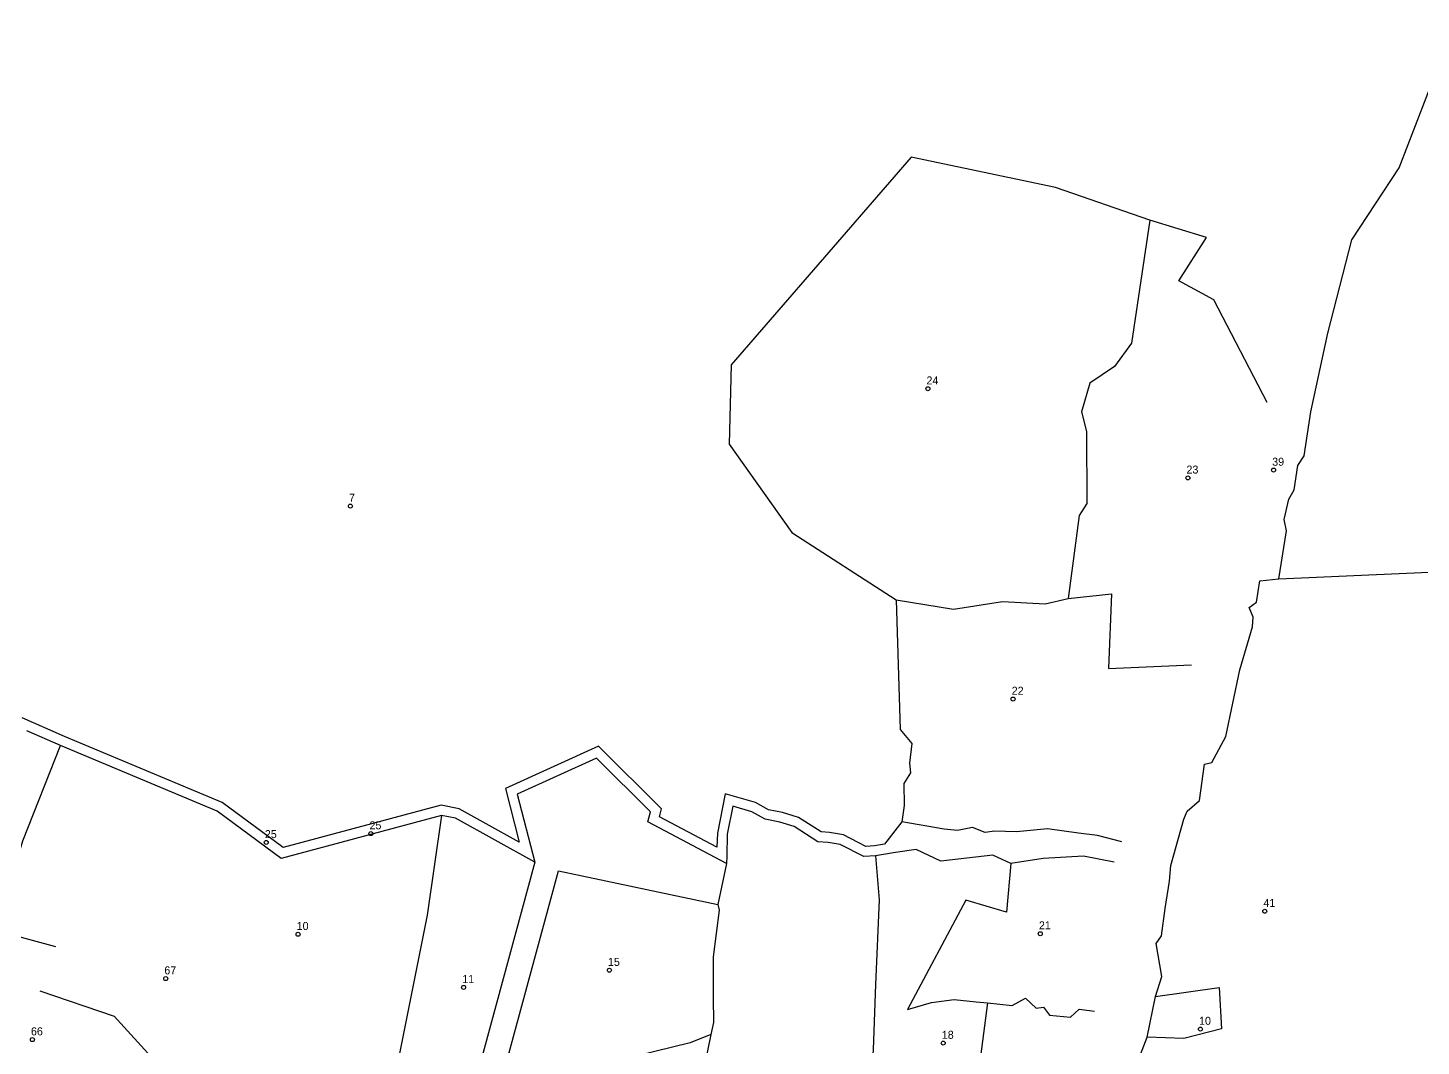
# Model space of a CAD drawing. Extents: x 176571 to 180224, y 250857 to 253450.
# Drawn here: x 177857 to 178553, y 252941 to 253450 of the extents above; entities that cross this region are included whole.
import ezdxf
from ezdxf.enums import TextEntityAlignment as Align

# ---------------------------------------------------------------- set-up
doc = ezdxf.new("R2010")
doc.units = 0
for name, color, linetype in [('1602', 240, 'Continuous'), ('1603', 240, 'Continuous'), ('A_POINTS', 252, 'Continuous')]:
    doc.layers.add(name, color=color, linetype=linetype)
doc.styles.add('HEBTXT', font='hebtxt.shx')

# ---------------------------------------------------------------- blocks, each defined once
blk = doc.blocks.new('1603')
at = {"layer": 'A_POINTS'}
blk.add_circle((0, 0), 0.25, dxfattribs=at)
at = {"style": 'HEBTXT'}
blk.add_attdef('PARCEL_NUM', text='', height=2, dxfattribs=at).set_placement((0, 1), align=Align.CENTER)
at = {"style": 'HEBTXT', "flags": 1}
blk.add_attdef('LOT_NUM', text='', height=2, dxfattribs=at).set_placement((0, -2.5), align=Align.CENTER)

msp = doc.modelspace()

# ---------------------------------------------------------------- linework, layer by layer
at = {"layer": '1602'}
for points in [[(178404.96, 252915.96), (178416.35, 252945.42), (178420.5, 252965.74), (178423.56, 252975.66), (178420.83, 252992.18), (178423.51, 252996), (178425.24, 253009.64), (178427.42, 253023.45), (178428.08, 253031.26), (178434.64, 253054.33), (178436.31, 253058.36), (178442.39, 253063.71), (178444.97, 253081.96), (178448.62, 253082.78), (178455.61, 253095.73), (178462.63, 253129.1), (178468.96, 253150.58), (178469.31, 253155.41), (178467.24, 253160.16), (178470.99, 253162.94), (178472.53, 253173.59), (178482.03, 253174.54), (178485.87, 253198.56), (178484.84, 253204.24), (178487.13, 253214.3), (178489.83, 253219.02), (178491.53, 253231.19), (178494.75, 253236.08), (178498.04, 253258.08), (178506.51, 253297.33), (178518.55, 253344.01), (178542.16, 253380.09), (178569.16, 253450)], [(178476.29, 253262.67), (178449.64, 253313.96), (178432.17, 253323.48), (178445.91, 253345.13), (178417.64, 253353.78), (178370.42, 253370.23), (178298.36, 253385.28), (178208.41, 253281.59), (178207.41, 253241.84), (178238.77, 253197.66), (178290.94, 253164.08), (178319.59, 253159.38), (178343.96, 253163.24), (178365.34, 253162.08), (178376.91, 253164.65), (178398.41, 253167.11), (178396.94, 253129.77), (178438.49, 253131.52)], [(178417.64, 253353.78), (178408.43, 253292.36), (178399.9, 253280.72), (178387.59, 253272.39), (178383.51, 253258.11), (178386.07, 253248.17), (178386.14, 253212.21), (178382.28, 253206.27), (178376.91, 253164.65)], [(178482.03, 253174.54), (178628.48, 253181.11)], [(178290.94, 253164.08), (178292.83, 253099.29), (178298.71, 253092.19), (178297.47, 253082.43), (178298.12, 253077.49), (178294.67, 253072.18), (178294.89, 253061.14), (178293.79, 253053.1)], [(178285.11, 253041.88), (178280.03, 253041.05), (178275.72, 253040.75), (178264.54, 253046.52), (178257.55, 253047.67), (178253.39, 253047.97), (178242.06, 253055.22), (178234.08, 253057.77), (178227.15, 253059.11), (178220.66, 253062.77), (178205.38, 253067.1), (178201.54, 253047.4), (178201.35, 253040.4), (178172.58, 253055.55), (178173.64, 253059.6), (178142.14, 253090.86), (178095.61, 253069.64), (178102.51, 253042.87), (178072.48, 253059.62), (178063.5, 253061.35), (177984.55, 253040.17), (177954.06, 253062.75), (177875.36, 253095.75), (177854.14, 253104.97)], [(178399.77, 253032.89), (178384.47, 253035.92), (178364.38, 253034.72), (178348.16, 253032.19), (178339.21, 253036.32), (178313.24, 253033.42), (178300.93, 253039.18), (178290.55, 253037.7), (178280.61, 253036.08), (178274.68, 253035.66), (178262.95, 253041.71), (178256.96, 253042.7), (178251.76, 253043.08), (178239.92, 253050.66), (178232.84, 253052.91), (178225.41, 253054.36), (178218.72, 253058.12), (178209.25, 253060.81), (178206.52, 253046.85), (178206.23, 253035.84), (178206.18, 253032.21), (178166.74, 253052.98), (178168.07, 253058.07), (178141.07, 253084.87), (178101.5, 253066.83), (178110.26, 253032.81), (178070.74, 253054.86), (178063.68, 253056.22), (177983.51, 253034.71), (177951.57, 253058.37), (177873.39, 253091.15), (177856.56, 253098.47)], [(177800, 253009.29), (177805.6, 253010.57), (177814.89, 253001.26), (177825.27, 253007.84), (177841.89, 253001.37), (177854.51, 253043.48), (177873.39, 253091.15)], [(178063.68, 253056.22), (178056.59, 253006.4), (178040.01, 252923.96)], [(178403.58, 253043.03), (178391.47, 253046.22), (178382.05, 253047.44), (178366.51, 253049.47), (178351.04, 253047.98), (178340, 253048.45), (178335.38, 253047.72), (178328.96, 253050.26), (178321.5, 253048.77), (178314.79, 253049.41), (178293.79, 253053.1), (178285.11, 253041.88)], [(178110.26, 253032.81), (178081.35, 252926.12), (178088.45, 252928.07), (178093.25, 252883.43), (178039.44, 252892.7)], [(178206.18, 253032.21), (178201.74, 253011.71), (178202.43, 253008.87), (178199.43, 252985.57), (178199.51, 252965.17), (178199.66, 252952.74), (178198.22, 252946.75), (178194.77, 252929.59), (178193.62, 252911.49), (178193.21, 252898), (178188.78, 252880.25), (178183.64, 252867.62), (178179.89, 252848.44), (178174.56, 252831.81), (178169.73, 252815.1)], [(178280.61, 253036.08), (178282.33, 253014.07), (178280.56, 252971.79), (178279.46, 252939.22), (178276.21, 252894.08), (178260.41, 252822.67)], [(178348.16, 253032.19), (178346.06, 253007.82), (178325.76, 253013.96), (178296.6, 252959.23), (178308.47, 252962.67), (178319.87, 252964.29), (178330.82, 252963.12), (178336.45, 252962.6), (178348.84, 252961.17), (178355.45, 252964.81), (178360.8, 252959.9), (178364.51, 252960.42), (178367.43, 252956.39), (178377.93, 252955.31), (178382.4, 252959.43), (178390.04, 252958.36)], [(178198.22, 252946.75), (178188.03, 252942.59), (178152.67, 252933.84), (178100.28, 252929.41), (178097.45, 252937.77), (178122.14, 253028.55), (178201.74, 253011.71)], [(177841.89, 253001.37), (177845.65, 252997.55), (177870.91, 252990.66)], [(178420.5, 252965.74), (178452.21, 252970.3), (178453.39, 252949.48), (178434.6, 252944.72), (178416.35, 252945.42)], [(177863, 252968.48), (177900.07, 252955.92), (177920.25, 252933.69), (177919.37, 252918.44), (177920.99, 252910.65), (177917.54, 252898.57), (177871.59, 252878.98), (177851.68, 252886.11), (177833, 252897.69), (177828.98, 252898.52), (177814.1, 252904.65), (177805.51, 252907.73), (177804.82, 252910.97), (177802.66, 252912.08), (177800, 252913.47)], [(178336.45, 252962.6), (178332.51, 252931.82), (178330.09, 252913.66), (178318.41, 252848.48), (178316.17, 252832.8)]]:
    msp.add_lwpolyline(points, dxfattribs=at)

# ---------------------------------------------------------------- block references
at = {"layer": '1603'}
ref = msp.add_blockref('1603', (178306.73, 253269.58), dxfattribs=dict(at, xscale=4, yscale=4, zscale=4))
ref.add_attrib('PARCEL_NUM', '24', (178306.04, 253271.74), dxfattribs={"layer": '0', "height": 4, "style": 'HEBTXT'})
ref = msp.add_blockref('1603', (178479.46, 253228.92), dxfattribs=dict(at, xscale=4, yscale=4, zscale=4))
ref.add_attrib('PARCEL_NUM', '39', (178478.77, 253231.08), dxfattribs={"layer": '0', "height": 4, "style": 'HEBTXT'})
ref = msp.add_blockref('1603', (178436.64, 253225), dxfattribs=dict(at, xscale=4, yscale=4, zscale=4))
ref.add_attrib('PARCEL_NUM', '23', (178435.95, 253227.16), dxfattribs={"layer": '0', "height": 4, "style": 'HEBTXT'})
ref = msp.add_blockref('1603', (178018.16, 253210.89), dxfattribs=dict(at, xscale=4, yscale=4, zscale=4))
ref.add_attrib('PARCEL_NUM', '7', (178017.46, 253213.05), dxfattribs={"layer": '0', "height": 4, "style": 'HEBTXT'})
ref = msp.add_blockref('1603', (178349.3, 253114.43), dxfattribs=dict(at, xscale=4, yscale=4, zscale=4))
ref.add_attrib('PARCEL_NUM', '22', (178348.61, 253116.59), dxfattribs={"layer": '0', "height": 4, "style": 'HEBTXT'})
ref = msp.add_blockref('1603', (178028.42, 253047.15), dxfattribs=dict(at, xscale=4, yscale=4, zscale=4))
ref.add_attrib('PARCEL_NUM', '25', (178027.73, 253049.31), dxfattribs={"layer": '0', "height": 4, "style": 'HEBTXT'})
ref = msp.add_blockref('1603', (177976.13, 253042.75), dxfattribs=dict(at, xscale=4, yscale=4, zscale=4))
ref.add_attrib('PARCEL_NUM', '25', (177975.44, 253044.91), dxfattribs={"layer": '0', "height": 4, "style": 'HEBTXT'})
ref = msp.add_blockref('1603', (178475.09, 253008.35), dxfattribs=dict(at, xscale=4, yscale=4, zscale=4))
ref.add_attrib('PARCEL_NUM', '41', (178474.4, 253010.51), dxfattribs={"layer": '0', "height": 4, "style": 'HEBTXT'})
ref = msp.add_blockref('1603', (177992.03, 252996.82), dxfattribs=dict(at, xscale=4, yscale=4, zscale=4))
ref.add_attrib('PARCEL_NUM', '10', (177991.34, 252998.98), dxfattribs={"layer": '0', "height": 4, "style": 'HEBTXT'})
ref = msp.add_blockref('1603', (178362.9, 252997.13), dxfattribs=dict(at, xscale=4, yscale=4, zscale=4))
ref.add_attrib('PARCEL_NUM', '21', (178362.21, 252999.29), dxfattribs={"layer": '0', "height": 4, "style": 'HEBTXT'})
ref = msp.add_blockref('1603', (178147.57, 252978.88), dxfattribs=dict(at, xscale=4, yscale=4, zscale=4))
ref.add_attrib('PARCEL_NUM', '15', (178146.88, 252981.04), dxfattribs={"layer": '0', "height": 4, "style": 'HEBTXT'})
ref = msp.add_blockref('1603', (177925.9, 252974.66), dxfattribs=dict(at, xscale=4, yscale=4, zscale=4))
ref.add_attrib('PARCEL_NUM', '67', (177925.21, 252976.82), dxfattribs={"layer": '0', "height": 4, "style": 'HEBTXT'})
ref = msp.add_blockref('1603', (178074.74, 252970.28), dxfattribs=dict(at, xscale=4, yscale=4, zscale=4))
ref.add_attrib('PARCEL_NUM', '11', (178074.05, 252972.44), dxfattribs={"layer": '0', "height": 4, "style": 'HEBTXT'})
ref = msp.add_blockref('1603', (178442.92, 252949.41), dxfattribs=dict(at, xscale=4, yscale=4, zscale=4))
ref.add_attrib('PARCEL_NUM', '10', (178442.22, 252951.57), dxfattribs={"layer": '0', "height": 4, "style": 'HEBTXT'})
ref = msp.add_blockref('1603', (177859.26, 252944.16), dxfattribs=dict(at, xscale=4, yscale=4, zscale=4))
ref.add_attrib('PARCEL_NUM', '66', (177858.57, 252946.31), dxfattribs={"layer": '0', "height": 4, "style": 'HEBTXT'})
ref = msp.add_blockref('1603', (178314.38, 252942.41), dxfattribs=dict(at, xscale=4, yscale=4, zscale=4))
ref.add_attrib('PARCEL_NUM', '18', (178313.69, 252944.57), dxfattribs={"layer": '0', "height": 4, "style": 'HEBTXT'})

doc.saveas('drawing.dxf')
